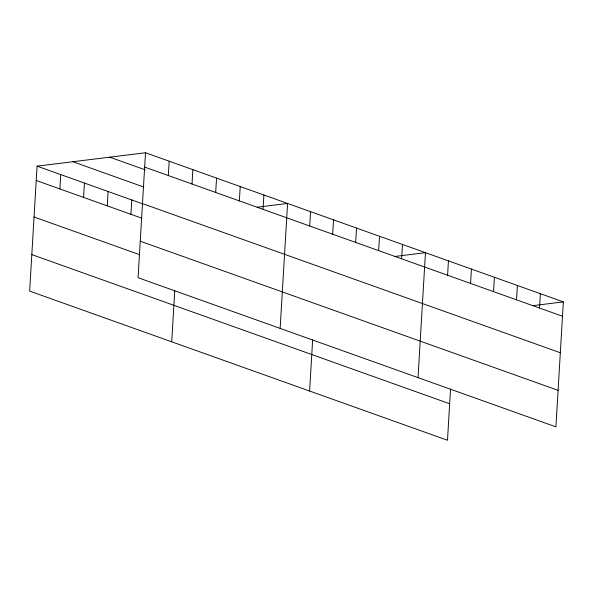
<?xml version="1.0" encoding="UTF-8"?>
<svg xmlns="http://www.w3.org/2000/svg" width="593" height="593" viewBox="0 0 593 593"><rect width="100%" height="100%" fill="white"/><g stroke="black" fill="none" stroke-linecap="round" stroke-linejoin="round"><path stroke-width="0.89" d="M145.507 152.749L138.08 277.702L555.923 426.849L563.35 301.896L145.507 152.749L37.077 166.151L29.65 291.104L447.493 440.251L450.532 389.075M59.9 188.952L60.753 174.601M83.576 197.402L84.428 183.052M107.251 205.853L108.104 191.502M130.934 214.303L131.787 199.96M168.33 175.55L169.183 161.2M171.718 341.813L174.757 290.637M192.006 184L192.858 169.657M215.689 192.458L216.541 178.108M239.364 200.908L240.217 186.558M263.04 209.359L263.892 195.008M280.148 328.411L287.575 203.458L257.154 207.216M309.702 226.015L310.554 211.664M309.605 391.032L312.644 339.856M332.68 234.213L333.533 219.862M355.667 242.418L356.519 228.068M378.645 250.624L379.498 236.273M401.624 258.822L402.484 244.472M418.035 377.63L425.463 252.677L395.049 256.435M447.589 275.226L448.441 260.883M470.575 283.432L471.428 269.081M493.554 291.637L494.406 277.287M516.533 299.836L517.385 285.492M539.519 308.041L540.371 293.691M532.937 305.654L563.35 301.896M144.655 167.1L562.498 316.247M109.727 157.175L145.241 169.85M72.857 161.726L143.891 187.084M142.483 203.599L560.326 352.746M37.077 166.151L142.78 203.881M36.217 180.502L141.927 218.231M140.252 241.203L558.095 390.35M34.053 217.001L139.755 254.731M31.822 254.605L449.664 403.751"/></g></svg>
